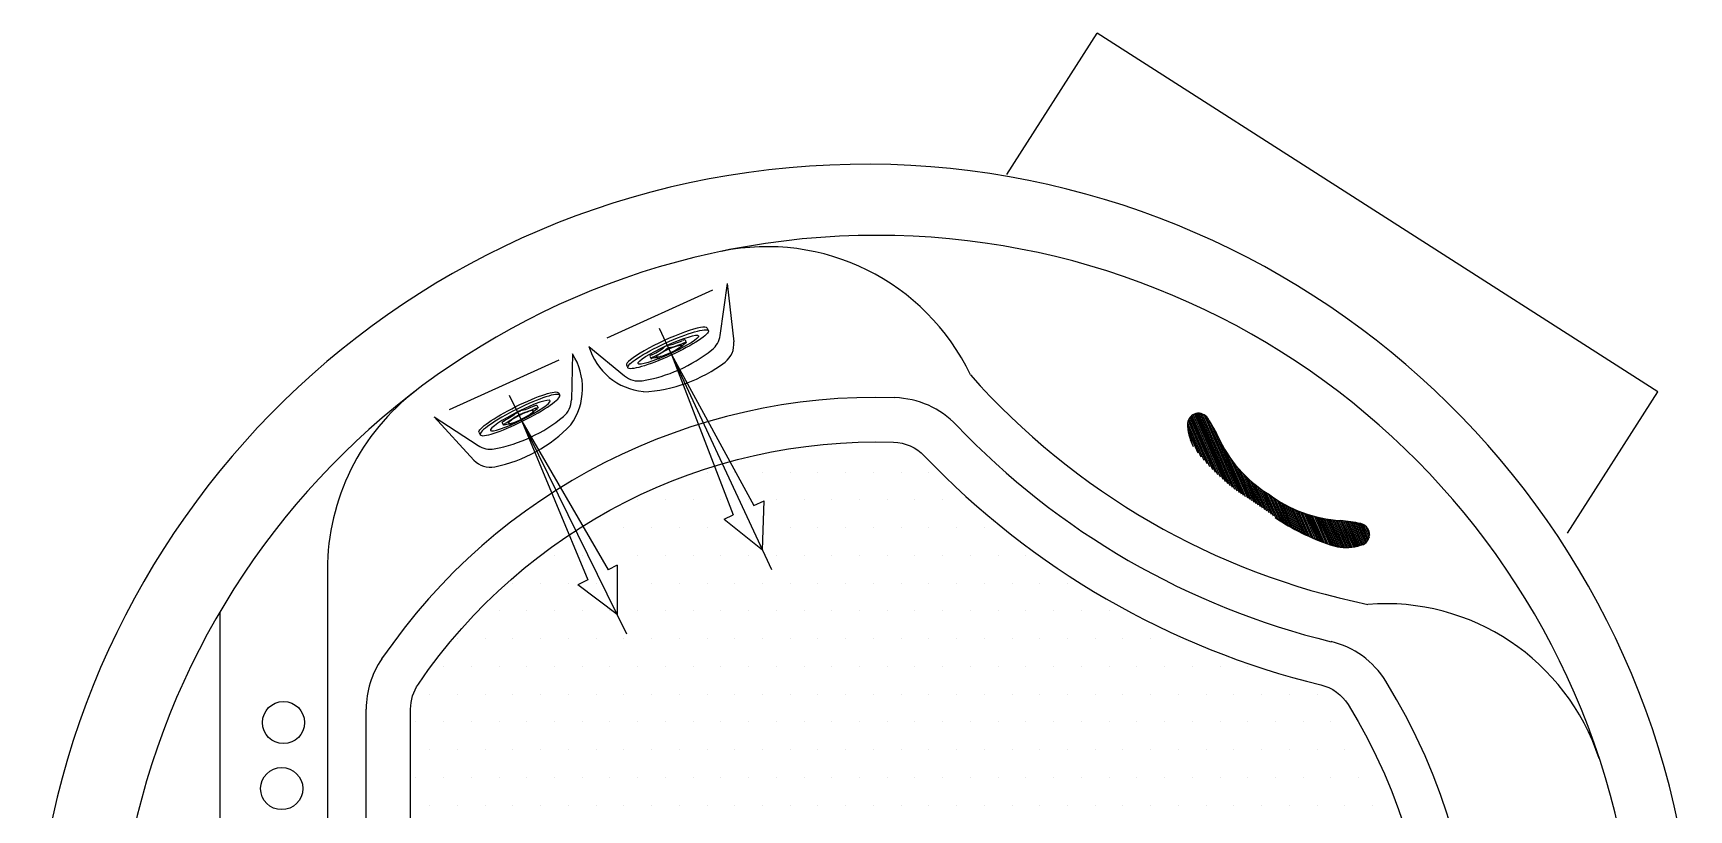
# Model space of a CAD drawing. Header units: millimetres. Extents: x -1265.24 to -1263.72, y 2199.3 to 2201.04.
# Drawn here: x -1265.239 to -1263.746, y 2200.341 to 2201.041 of the extents above; entities that cross this region are included whole.
import ezdxf

# ---------------------------------------------------------------- set-up
doc = ezdxf.new("R2010")
doc.units = ezdxf.units.MM
doc.header["$LTSCALE"] = 10
doc.linetypes.add('HIDDEN', pattern=[0.375, 0.25, -0.125])
doc.layers.add('jacuzzi', color=1, linetype='Continuous')
doc.layers.add('LCOTA02', color=1, linetype='Continuous')

# ---------------------------------------------------------------- blocks, each defined once
blk = doc.blocks.new('*E4')
at = {"layer": 'LCOTA02', "extrusion": (0, 0, -1)}
for centre, start_param, end_param in [((-0.14, 1.57), -1.378279, 0), ((-0.13, -1.4), 3.141593, 4.519872)]:
    blk.add_ellipse(centre, major_axis=(-0.001, 0.268), ratio=0.15, start_param=start_param, end_param=end_param, dxfattribs=at)

msp = doc.modelspace()

# ---------------------------------------------------------------- linework, layer by layer
at = {"layer": 'jacuzzi', "linetype": 'HIDDEN'}
for p, q in [((-1264.3609, 2200.9137), (-1264.2795, 2201.0412)), ((-1263.7739, 2200.7181), (-1264.2795, 2201.0412)), ((-1263.8554, 2200.5906), (-1263.7739, 2200.7181))]:
    msp.add_line(p, q, dxfattribs=at)
at = {"layer": 'jacuzzi'}
for p, q in [((-1264.6261, 2200.8097), (-1264.7215, 2200.7663)), ((-1264.6129, 2200.8157), (-1264.6194, 2200.7689)), ((-1264.6129, 2200.8157), (-1264.607, 2200.763)), ((-1264.5726, 2200.5575), (-1264.674, 2200.775)), ((-1264.6509, 2200.7648), (-1264.6498, 2200.7625)), ((-1264.6309, 2200.7754), (-1264.6299, 2200.7731)), ((-1264.7524, 2200.7523), (-1264.7534, 2200.7107)), ((-1264.7375, 2200.759), (-1264.7056, 2200.7324)), ((-1264.6826, 2200.7502), (-1264.6815, 2200.7477)), ((-1264.663, 2200.7515), (-1264.5889, 2200.6157)), ((-1264.663, 2200.7515), (-1264.6075, 2200.6072)), ((-1264.7648, 2200.7466), (-1264.8635, 2200.7017)), ((-1264.7036, 2200.742), (-1264.7026, 2200.7397)), ((-1264.7035, 2200.4995), (-1264.8093, 2200.7148)), ((-1264.7846, 2200.706), (-1264.7834, 2200.7035)), ((-1264.765, 2200.7172), (-1264.7639, 2200.7149)), ((-1264.877, 2200.6956), (-1264.8412, 2200.6565)), ((-1264.877, 2200.6956), (-1264.8375, 2200.6697)), ((-1264.8159, 2200.6904), (-1264.8148, 2200.6882)), ((-1264.7979, 2200.6915), (-1264.7386, 2200.5486)), ((-1264.7979, 2200.6915), (-1264.7203, 2200.5577)), ((-1264.1979, 2200.6902), (-1264.1832, 2200.6563)), ((-1264.1974, 2200.6922), (-1264.1805, 2200.6534)), ((-1264.1967, 2200.6937), (-1264.178, 2200.6506)), ((-1264.1958, 2200.6949), (-1264.1755, 2200.6481)), ((-1264.1949, 2200.6959), (-1264.1731, 2200.6457)), ((-1264.1939, 2200.6967), (-1264.1708, 2200.6434)), ((-1264.1929, 2200.6974), (-1264.1685, 2200.6413)), ((-1264.1917, 2200.6979), (-1264.1662, 2200.6393)), ((-1264.1905, 2200.6983), (-1264.164, 2200.6373)), ((-1264.1893, 2200.6986), (-1264.1619, 2200.6355)), ((-1264.1879, 2200.6987), (-1264.1597, 2200.6337)), ((-1264.1865, 2200.6985), (-1264.1576, 2200.632)), ((-1264.185, 2200.6982), (-1264.1555, 2200.6304)), ((-1264.1833, 2200.6975), (-1264.1535, 2200.6288)), ((-1264.1814, 2200.6962), (-1264.1515, 2200.6273)), ((-1264.1782, 2200.692), (-1264.1496, 2200.626)), ((-1264.8366, 2200.6815), (-1264.8355, 2200.6793)), ((-1264.1979, 2200.687), (-1264.1859, 2200.6594)), ((-1264.1974, 2200.6827), (-1264.1887, 2200.6629)), ((-1264.1955, 2200.6752), (-1264.1927, 2200.6688)), ((-1264.1728, 2200.6826), (-1264.1477, 2200.6248)), ((-1264.164, 2200.6654), (-1264.1458, 2200.6237)), ((-1264.1598, 2200.659), (-1264.1439, 2200.6225)), ((-1264.6311, 2200.6457), (-1264.6311, 2200.6457)), ((-1264.6061, 2200.6457), (-1264.6061, 2200.6457)), ((-1264.5811, 2200.6457), (-1264.5811, 2200.6457)), ((-1264.5561, 2200.6457), (-1264.5561, 2200.6457)), ((-1264.5311, 2200.6457), (-1264.5311, 2200.6457)), ((-1264.5061, 2200.6457), (-1264.5061, 2200.6457)), ((-1264.4811, 2200.6457), (-1264.4811, 2200.6457)), ((-1264.4561, 2200.6457), (-1264.4561, 2200.6457)), ((-1264.4311, 2200.6457), (-1264.4311, 2200.6457)), ((-1264.1564, 2200.6544), (-1264.142, 2200.6212)), ((-1264.1534, 2200.6506), (-1264.1401, 2200.62)), ((-1264.1507, 2200.6475), (-1264.1382, 2200.6187)), ((-1264.1481, 2200.6447), (-1264.1363, 2200.6175)), ((-1264.1457, 2200.6422), (-1264.1344, 2200.6162)), ((-1264.1434, 2200.64), (-1264.1324, 2200.6148)), ((-1264.1411, 2200.6379), (-1264.1305, 2200.6135)), ((-1264.1389, 2200.636), (-1264.1285, 2200.6121)), ((-1264.1368, 2200.6343), (-1264.1266, 2200.6107)), ((-1264.1347, 2200.6327), (-1264.1246, 2200.6093)), ((-1264.1327, 2200.6311), (-1264.1226, 2200.6078)), ((-1264.1307, 2200.6297), (-1264.1206, 2200.6063)), ((-1264.1288, 2200.6284), (-1264.1186, 2200.6048)), ((-1264.6936, 2200.6207), (-1264.6936, 2200.6207)), ((-1264.6686, 2200.6207), (-1264.6686, 2200.6207)), ((-1264.6436, 2200.6207), (-1264.6436, 2200.6207)), ((-1264.6186, 2200.6207), (-1264.6186, 2200.6207)), ((-1264.5936, 2200.6207), (-1264.5936, 2200.6207)), ((-1264.5889, 2200.6157), (-1264.5796, 2200.6199)), ((-1264.5812, 2200.5756), (-1264.5796, 2200.6199)), ((-1264.5686, 2200.6207), (-1264.5686, 2200.6207)), ((-1264.5436, 2200.6207), (-1264.5436, 2200.6207)), ((-1264.5186, 2200.6207), (-1264.5186, 2200.6207)), ((-1264.4936, 2200.6207), (-1264.4936, 2200.6207)), ((-1264.4686, 2200.6207), (-1264.4686, 2200.6207)), ((-1264.4436, 2200.6207), (-1264.4436, 2200.6207)), ((-1264.4186, 2200.6207), (-1264.4186, 2200.6207)), ((-1264.1269, 2200.6271), (-1264.1165, 2200.6033)), ((-1264.125, 2200.6259), (-1264.1145, 2200.6019)), ((-1264.123, 2200.6244), (-1264.1127, 2200.6007)), ((-1264.121, 2200.623), (-1264.1108, 2200.5995)), ((-1264.1191, 2200.6217), (-1264.109, 2200.5984)), ((-1264.1172, 2200.6204), (-1264.1071, 2200.5973)), ((-1264.1153, 2200.6193), (-1264.1053, 2200.5963)), ((-1264.1135, 2200.6182), (-1264.1035, 2200.5952)), ((-1264.1116, 2200.6171), (-1264.1017, 2200.5943)), ((-1264.1098, 2200.6161), (-1264.0999, 2200.5933)), ((-1264.1081, 2200.6152), (-1264.0982, 2200.5924)), ((-1264.1063, 2200.6143), (-1264.0964, 2200.5915)), ((-1264.1046, 2200.6134), (-1264.0947, 2200.5906)), ((-1264.6157, 2200.6034), (-1264.6075, 2200.6072)), ((-1264.6157, 2200.6034), (-1264.5812, 2200.5756)), ((-1264.1029, 2200.6126), (-1264.0929, 2200.5898)), ((-1264.1012, 2200.6119), (-1264.0912, 2200.589)), ((-1264.0995, 2200.6111), (-1264.0895, 2200.5882)), ((-1264.0978, 2200.6105), (-1264.0878, 2200.5874)), ((-1264.0962, 2200.6098), (-1264.0861, 2200.5866)), ((-1264.0946, 2200.6092), (-1264.0845, 2200.5859)), ((-1264.0929, 2200.6086), (-1264.0828, 2200.5852)), ((-1264.0913, 2200.608), (-1264.0811, 2200.5845)), ((-1264.0898, 2200.6075), (-1264.0795, 2200.5839)), ((-1264.0882, 2200.607), (-1264.0778, 2200.5832)), ((-1264.0866, 2200.6066), (-1264.0762, 2200.5826)), ((-1264.0851, 2200.6061), (-1264.0746, 2200.582)), ((-1264.0835, 2200.6057), (-1264.073, 2200.5814)), ((-1264.082, 2200.6053), (-1264.0713, 2200.5808)), ((-1264.0805, 2200.6049), (-1264.0697, 2200.5803)), ((-1264.0789, 2200.6046), (-1264.0681, 2200.5797)), ((-1264.0774, 2200.6043), (-1264.0666, 2200.5793)), ((-1264.0759, 2200.604), (-1264.065, 2200.5789)), ((-1264.0745, 2200.6037), (-1264.0635, 2200.5785)), ((-1264.073, 2200.6035), (-1264.062, 2200.5782)), ((-1264.0715, 2200.6032), (-1264.0606, 2200.578)), ((-1264.0701, 2200.603), (-1264.0592, 2200.5779)), ((-1264.0686, 2200.6028), (-1264.0577, 2200.5778)), ((-1264.0672, 2200.6026), (-1264.0564, 2200.5777)), ((-1264.0658, 2200.6025), (-1264.055, 2200.5777)), ((-1264.0643, 2200.6023), (-1264.0536, 2200.5777)), ((-1264.0629, 2200.6022), (-1264.0523, 2200.5778)), ((-1264.0615, 2200.6021), (-1264.051, 2200.5779)), ((-1264.0601, 2200.602), (-1264.0497, 2200.578)), ((-1264.0587, 2200.6019), (-1264.0484, 2200.5782)), ((-1264.0573, 2200.6018), (-1264.0471, 2200.5784)), ((-1264.0559, 2200.6017), (-1264.0459, 2200.5787)), ((-1264.0544, 2200.6015), (-1264.0446, 2200.579)), ((-1264.053, 2200.6013), (-1264.0434, 2200.5793)), ((-1264.0515, 2200.6011), (-1264.0422, 2200.5796)), ((-1264.0501, 2200.6009), (-1264.041, 2200.58)), ((-1264.0486, 2200.6007), (-1264.0398, 2200.5804)), ((-1264.0471, 2200.6004), (-1264.0387, 2200.5809)), ((-1264.0456, 2200.6001), (-1264.0376, 2200.5817)), ((-1264.0442, 2200.5998), (-1264.0367, 2200.5826)), ((-1264.0426, 2200.5995), (-1264.0358, 2200.5836)), ((-1264.0411, 2200.5991), (-1264.035, 2200.5849)), ((-1264.0395, 2200.5985), (-1264.0343, 2200.5865)), ((-1264.7061, 2200.5957), (-1264.7061, 2200.5957)), ((-1264.6811, 2200.5957), (-1264.6811, 2200.5957)), ((-1264.6561, 2200.5957), (-1264.6561, 2200.5957)), ((-1264.6311, 2200.5957), (-1264.6311, 2200.5957)), ((-1264.6061, 2200.5957), (-1264.6061, 2200.5957)), ((-1264.5811, 2200.5957), (-1264.5811, 2200.5957)), ((-1264.5561, 2200.5957), (-1264.5561, 2200.5957)), ((-1264.5311, 2200.5957), (-1264.5311, 2200.5957)), ((-1264.5061, 2200.5957), (-1264.5061, 2200.5957)), ((-1264.4811, 2200.5957), (-1264.4811, 2200.5957)), ((-1264.4561, 2200.5957), (-1264.4561, 2200.5957)), ((-1264.4311, 2200.5957), (-1264.4311, 2200.5957)), ((-1264.4061, 2200.5957), (-1264.4061, 2200.5957)), ((-1264.3811, 2200.5957), (-1264.3811, 2200.5957)), ((-1264.0376, 2200.5973), (-1264.0339, 2200.5887)), ((-1264.7686, 2200.5707), (-1264.7686, 2200.5707)), ((-1264.7436, 2200.5707), (-1264.7436, 2200.5707)), ((-1264.6936, 2200.5707), (-1264.6936, 2200.5707)), ((-1264.6686, 2200.5707), (-1264.6686, 2200.5707)), ((-1264.6436, 2200.5707), (-1264.6436, 2200.5707)), ((-1264.6186, 2200.5707), (-1264.6186, 2200.5707)), ((-1264.5936, 2200.5707), (-1264.5936, 2200.5707)), ((-1264.5686, 2200.5707), (-1264.5686, 2200.5707)), ((-1264.5436, 2200.5707), (-1264.5436, 2200.5707)), ((-1264.5186, 2200.5707), (-1264.5186, 2200.5707)), ((-1264.4936, 2200.5707), (-1264.4936, 2200.5707)), ((-1264.4686, 2200.5707), (-1264.4686, 2200.5707)), ((-1264.4436, 2200.5707), (-1264.4436, 2200.5707)), ((-1264.4186, 2200.5707), (-1264.4186, 2200.5707)), ((-1264.3936, 2200.5707), (-1264.3936, 2200.5707)), ((-1264.3686, 2200.5707), (-1264.3686, 2200.5707)), ((-1264.3436, 2200.5707), (-1264.3436, 2200.5707)), ((-1264.9733, 2200.5577), (-1264.9733, 2200.173)), ((-1264.7122, 2200.5618), (-1264.7203, 2200.5577)), ((-1264.7122, 2200.5618), (-1264.7122, 2200.5174)), ((-1264.8061, 2200.5457), (-1264.8061, 2200.5457)), ((-1264.7811, 2200.5457), (-1264.7811, 2200.5457)), ((-1264.7561, 2200.5457), (-1264.7561, 2200.5457)), ((-1264.7386, 2200.5486), (-1264.7477, 2200.5441)), ((-1264.7122, 2200.5174), (-1264.7477, 2200.5441)), ((-1264.7311, 2200.5457), (-1264.7311, 2200.5457)), ((-1264.6811, 2200.5457), (-1264.6811, 2200.5457)), ((-1264.6561, 2200.5457), (-1264.6561, 2200.5457)), ((-1264.6311, 2200.5457), (-1264.6311, 2200.5457)), ((-1264.6061, 2200.5457), (-1264.6061, 2200.5457)), ((-1264.5811, 2200.5457), (-1264.5811, 2200.5457)), ((-1264.5561, 2200.5457), (-1264.5561, 2200.5457)), ((-1264.5311, 2200.5457), (-1264.5311, 2200.5457)), ((-1264.5061, 2200.5457), (-1264.5061, 2200.5457)), ((-1264.4811, 2200.5457), (-1264.4811, 2200.5457)), ((-1264.4561, 2200.5457), (-1264.4561, 2200.5457)), ((-1264.4311, 2200.5457), (-1264.4311, 2200.5457)), ((-1264.4061, 2200.5457), (-1264.4061, 2200.5457)), ((-1264.3811, 2200.5457), (-1264.3811, 2200.5457)), ((-1264.3561, 2200.5457), (-1264.3561, 2200.5457)), ((-1264.3311, 2200.5457), (-1264.3311, 2200.5457)), ((-1264.3061, 2200.5457), (-1264.3061, 2200.5457)), ((-1265.0703, 2200.5196), (-1265.0703, 2200.293)), ((-1264.8186, 2200.5207), (-1264.8186, 2200.5207)), ((-1264.7936, 2200.5207), (-1264.7936, 2200.5207)), ((-1264.7686, 2200.5207), (-1264.7686, 2200.5207)), ((-1264.7436, 2200.5207), (-1264.7436, 2200.5207)), ((-1264.7186, 2200.5207), (-1264.7186, 2200.5207)), ((-1264.6936, 2200.5207), (-1264.6936, 2200.5207)), ((-1264.6686, 2200.5207), (-1264.6686, 2200.5207)), ((-1264.6436, 2200.5207), (-1264.6436, 2200.5207)), ((-1264.6186, 2200.5207), (-1264.6186, 2200.5207)), ((-1264.5936, 2200.5207), (-1264.5936, 2200.5207)), ((-1264.5686, 2200.5207), (-1264.5686, 2200.5207)), ((-1264.5436, 2200.5207), (-1264.5436, 2200.5207)), ((-1264.5186, 2200.5207), (-1264.5186, 2200.5207)), ((-1264.4936, 2200.5207), (-1264.4936, 2200.5207)), ((-1264.4686, 2200.5207), (-1264.4686, 2200.5207)), ((-1264.4436, 2200.5207), (-1264.4436, 2200.5207)), ((-1264.4186, 2200.5207), (-1264.4186, 2200.5207)), ((-1264.3936, 2200.5207), (-1264.3936, 2200.5207)), ((-1264.3686, 2200.5207), (-1264.3686, 2200.5207)), ((-1264.3436, 2200.5207), (-1264.3436, 2200.5207)), ((-1264.3186, 2200.5207), (-1264.3186, 2200.5207)), ((-1264.2936, 2200.5207), (-1264.2936, 2200.5207)), ((-1264.2686, 2200.5207), (-1264.2686, 2200.5207)), ((-1264.8561, 2200.4957), (-1264.8561, 2200.4957)), ((-1264.8311, 2200.4957), (-1264.8311, 2200.4957)), ((-1264.8061, 2200.4957), (-1264.8061, 2200.4957)), ((-1264.7811, 2200.4957), (-1264.7811, 2200.4957)), ((-1264.7561, 2200.4957), (-1264.7561, 2200.4957)), ((-1264.7311, 2200.4957), (-1264.7311, 2200.4957)), ((-1264.7061, 2200.4957), (-1264.7061, 2200.4957)), ((-1264.6811, 2200.4957), (-1264.6811, 2200.4957)), ((-1264.6561, 2200.4957), (-1264.6561, 2200.4957)), ((-1264.6311, 2200.4957), (-1264.6311, 2200.4957)), ((-1264.6061, 2200.4957), (-1264.6061, 2200.4957)), ((-1264.5811, 2200.4957), (-1264.5811, 2200.4957)), ((-1264.5561, 2200.4957), (-1264.5561, 2200.4957)), ((-1264.5311, 2200.4957), (-1264.5311, 2200.4957)), ((-1264.5061, 2200.4957), (-1264.5061, 2200.4957)), ((-1264.4811, 2200.4957), (-1264.4811, 2200.4957)), ((-1264.4561, 2200.4957), (-1264.4561, 2200.4957)), ((-1264.4311, 2200.4957), (-1264.4311, 2200.4957)), ((-1264.4061, 2200.4957), (-1264.4061, 2200.4957)), ((-1264.3811, 2200.4957), (-1264.3811, 2200.4957)), ((-1264.3561, 2200.4957), (-1264.3561, 2200.4957)), ((-1264.3311, 2200.4957), (-1264.3311, 2200.4957)), ((-1264.3061, 2200.4957), (-1264.3061, 2200.4957)), ((-1264.2811, 2200.4957), (-1264.2811, 2200.4957)), ((-1264.2561, 2200.4957), (-1264.2561, 2200.4957)), ((-1264.2311, 2200.4957), (-1264.2311, 2200.4957)), ((-1264.2061, 2200.4957), (-1264.2061, 2200.4957)), ((-1264.8686, 2200.4707), (-1264.8686, 2200.4707)), ((-1264.8436, 2200.4707), (-1264.8436, 2200.4707)), ((-1264.8186, 2200.4707), (-1264.8186, 2200.4707)), ((-1264.7936, 2200.4707), (-1264.7936, 2200.4707)), ((-1264.7686, 2200.4707), (-1264.7686, 2200.4707)), ((-1264.7436, 2200.4707), (-1264.7436, 2200.4707)), ((-1264.7186, 2200.4707), (-1264.7186, 2200.4707)), ((-1264.6936, 2200.4707), (-1264.6936, 2200.4707)), ((-1264.6686, 2200.4707), (-1264.6686, 2200.4707)), ((-1264.6436, 2200.4707), (-1264.6436, 2200.4707)), ((-1264.6186, 2200.4707), (-1264.6186, 2200.4707)), ((-1264.5936, 2200.4707), (-1264.5936, 2200.4707)), ((-1264.5686, 2200.4707), (-1264.5686, 2200.4707)), ((-1264.5436, 2200.4707), (-1264.5436, 2200.4707)), ((-1264.5186, 2200.4707), (-1264.5186, 2200.4707)), ((-1264.4936, 2200.4707), (-1264.4936, 2200.4707)), ((-1264.4686, 2200.4707), (-1264.4686, 2200.4707)), ((-1264.4436, 2200.4707), (-1264.4436, 2200.4707)), ((-1264.4186, 2200.4707), (-1264.4186, 2200.4707)), ((-1264.3936, 2200.4707), (-1264.3936, 2200.4707)), ((-1264.3686, 2200.4707), (-1264.3686, 2200.4707)), ((-1264.3436, 2200.4707), (-1264.3436, 2200.4707)), ((-1264.3186, 2200.4707), (-1264.3186, 2200.4707)), ((-1264.2936, 2200.4707), (-1264.2936, 2200.4707)), ((-1264.2686, 2200.4707), (-1264.2686, 2200.4707)), ((-1264.2436, 2200.4707), (-1264.2436, 2200.4707)), ((-1264.2186, 2200.4707), (-1264.2186, 2200.4707)), ((-1264.1936, 2200.4707), (-1264.1936, 2200.4707)), ((-1264.1686, 2200.4707), (-1264.1686, 2200.4707)), ((-1264.1436, 2200.4707), (-1264.1436, 2200.4707)), ((-1264.8811, 2200.4457), (-1264.8811, 2200.4457)), ((-1264.8561, 2200.4457), (-1264.8561, 2200.4457)), ((-1264.8311, 2200.4457), (-1264.8311, 2200.4457)), ((-1264.8061, 2200.4457), (-1264.8061, 2200.4457)), ((-1264.7811, 2200.4457), (-1264.7811, 2200.4457)), ((-1264.7561, 2200.4457), (-1264.7561, 2200.4457)), ((-1264.7311, 2200.4457), (-1264.7311, 2200.4457)), ((-1264.7061, 2200.4457), (-1264.7061, 2200.4457)), ((-1264.6811, 2200.4457), (-1264.6811, 2200.4457)), ((-1264.6561, 2200.4457), (-1264.6561, 2200.4457)), ((-1264.6311, 2200.4457), (-1264.6311, 2200.4457)), ((-1264.6061, 2200.4457), (-1264.6061, 2200.4457)), ((-1264.5811, 2200.4457), (-1264.5811, 2200.4457)), ((-1264.5561, 2200.4457), (-1264.5561, 2200.4457)), ((-1264.5311, 2200.4457), (-1264.5311, 2200.4457)), ((-1264.5061, 2200.4457), (-1264.5061, 2200.4457)), ((-1264.4811, 2200.4457), (-1264.4811, 2200.4457)), ((-1264.4561, 2200.4457), (-1264.4561, 2200.4457)), ((-1264.4311, 2200.4457), (-1264.4311, 2200.4457)), ((-1264.4061, 2200.4457), (-1264.4061, 2200.4457)), ((-1264.3811, 2200.4457), (-1264.3811, 2200.4457)), ((-1264.3561, 2200.4457), (-1264.3561, 2200.4457)), ((-1264.3311, 2200.4457), (-1264.3311, 2200.4457)), ((-1264.3061, 2200.4457), (-1264.3061, 2200.4457)), ((-1264.2811, 2200.4457), (-1264.2811, 2200.4457)), ((-1264.2561, 2200.4457), (-1264.2561, 2200.4457)), ((-1264.2311, 2200.4457), (-1264.2311, 2200.4457)), ((-1264.2061, 2200.4457), (-1264.2061, 2200.4457)), ((-1264.1811, 2200.4457), (-1264.1811, 2200.4457)), ((-1264.1561, 2200.4457), (-1264.1561, 2200.4457)), ((-1264.1311, 2200.4457), (-1264.1311, 2200.4457)), ((-1264.1061, 2200.4457), (-1264.1061, 2200.4457)), ((-1264.0811, 2200.4457), (-1264.0811, 2200.4457)), ((-1264.9383, 2200.173), (-1264.9383, 2200.4322)), ((-1264.8936, 2200.4207), (-1264.8936, 2200.4207)), ((-1264.8686, 2200.4207), (-1264.8686, 2200.4207)), ((-1264.8436, 2200.4207), (-1264.8436, 2200.4207)), ((-1264.8186, 2200.4207), (-1264.8186, 2200.4207)), ((-1264.7936, 2200.4207), (-1264.7936, 2200.4207)), ((-1264.7686, 2200.4207), (-1264.7686, 2200.4207)), ((-1264.7436, 2200.4207), (-1264.7436, 2200.4207)), ((-1264.7186, 2200.4207), (-1264.7186, 2200.4207)), ((-1264.6936, 2200.4207), (-1264.6936, 2200.4207)), ((-1264.6686, 2200.4207), (-1264.6686, 2200.4207)), ((-1264.6436, 2200.4207), (-1264.6436, 2200.4207)), ((-1264.6186, 2200.4207), (-1264.6186, 2200.4207)), ((-1264.5936, 2200.4207), (-1264.5936, 2200.4207)), ((-1264.5686, 2200.4207), (-1264.5686, 2200.4207)), ((-1264.5436, 2200.4207), (-1264.5436, 2200.4207)), ((-1264.5186, 2200.4207), (-1264.5186, 2200.4207)), ((-1264.4936, 2200.4207), (-1264.4936, 2200.4207)), ((-1264.4686, 2200.4207), (-1264.4686, 2200.4207)), ((-1264.4436, 2200.4207), (-1264.4436, 2200.4207)), ((-1264.4186, 2200.4207), (-1264.4186, 2200.4207)), ((-1264.3936, 2200.4207), (-1264.3936, 2200.4207)), ((-1264.3686, 2200.4207), (-1264.3686, 2200.4207)), ((-1264.3436, 2200.4207), (-1264.3436, 2200.4207)), ((-1264.3186, 2200.4207), (-1264.3186, 2200.4207)), ((-1264.2936, 2200.4207), (-1264.2936, 2200.4207)), ((-1264.2686, 2200.4207), (-1264.2686, 2200.4207)), ((-1264.2436, 2200.4207), (-1264.2436, 2200.4207)), ((-1264.2186, 2200.4207), (-1264.2186, 2200.4207)), ((-1264.1936, 2200.4207), (-1264.1936, 2200.4207)), ((-1264.1686, 2200.4207), (-1264.1686, 2200.4207)), ((-1264.1436, 2200.4207), (-1264.1436, 2200.4207)), ((-1264.1186, 2200.4207), (-1264.1186, 2200.4207)), ((-1264.0936, 2200.4207), (-1264.0936, 2200.4207)), ((-1264.0686, 2200.4207), (-1264.0686, 2200.4207)), ((-1264.8811, 2200.3957), (-1264.8811, 2200.3957)), ((-1264.8561, 2200.3957), (-1264.8561, 2200.3957)), ((-1264.8311, 2200.3957), (-1264.8311, 2200.3957)), ((-1264.8061, 2200.3957), (-1264.8061, 2200.3957)), ((-1264.7811, 2200.3957), (-1264.7811, 2200.3957)), ((-1264.7561, 2200.3957), (-1264.7561, 2200.3957)), ((-1264.7311, 2200.3957), (-1264.7311, 2200.3957)), ((-1264.7061, 2200.3957), (-1264.7061, 2200.3957)), ((-1264.6811, 2200.3957), (-1264.6811, 2200.3957)), ((-1264.6561, 2200.3957), (-1264.6561, 2200.3957)), ((-1264.6311, 2200.3957), (-1264.6311, 2200.3957)), ((-1264.6061, 2200.3957), (-1264.6061, 2200.3957)), ((-1264.5811, 2200.3957), (-1264.5811, 2200.3957)), ((-1264.5561, 2200.3957), (-1264.5561, 2200.3957)), ((-1264.5311, 2200.3957), (-1264.5311, 2200.3957)), ((-1264.5061, 2200.3957), (-1264.5061, 2200.3957)), ((-1264.4811, 2200.3957), (-1264.4811, 2200.3957)), ((-1264.4561, 2200.3957), (-1264.4561, 2200.3957)), ((-1264.4311, 2200.3957), (-1264.4311, 2200.3957)), ((-1264.4061, 2200.3957), (-1264.4061, 2200.3957)), ((-1264.3811, 2200.3957), (-1264.3811, 2200.3957)), ((-1264.3561, 2200.3957), (-1264.3561, 2200.3957)), ((-1264.3311, 2200.3957), (-1264.3311, 2200.3957)), ((-1264.3061, 2200.3957), (-1264.3061, 2200.3957)), ((-1264.2811, 2200.3957), (-1264.2811, 2200.3957)), ((-1264.2561, 2200.3957), (-1264.2561, 2200.3957)), ((-1264.2311, 2200.3957), (-1264.2311, 2200.3957)), ((-1264.2061, 2200.3957), (-1264.2061, 2200.3957)), ((-1264.1811, 2200.3957), (-1264.1811, 2200.3957)), ((-1264.1561, 2200.3957), (-1264.1561, 2200.3957)), ((-1264.1311, 2200.3957), (-1264.1311, 2200.3957)), ((-1264.1061, 2200.3957), (-1264.1061, 2200.3957)), ((-1264.0811, 2200.3957), (-1264.0811, 2200.3957)), ((-1264.0561, 2200.3957), (-1264.0561, 2200.3957)), ((-1264.8936, 2200.3707), (-1264.8936, 2200.3707)), ((-1264.8686, 2200.3707), (-1264.8686, 2200.3707)), ((-1264.8436, 2200.3707), (-1264.8436, 2200.3707)), ((-1264.8186, 2200.3707), (-1264.8186, 2200.3707)), ((-1264.7936, 2200.3707), (-1264.7936, 2200.3707)), ((-1264.7686, 2200.3707), (-1264.7686, 2200.3707)), ((-1264.7436, 2200.3707), (-1264.7436, 2200.3707)), ((-1264.7186, 2200.3707), (-1264.7186, 2200.3707)), ((-1264.6936, 2200.3707), (-1264.6936, 2200.3707)), ((-1264.6686, 2200.3707), (-1264.6686, 2200.3707)), ((-1264.6436, 2200.3707), (-1264.6436, 2200.3707)), ((-1264.6186, 2200.3707), (-1264.6186, 2200.3707)), ((-1264.5936, 2200.3707), (-1264.5936, 2200.3707)), ((-1264.5686, 2200.3707), (-1264.5686, 2200.3707)), ((-1264.5436, 2200.3707), (-1264.5436, 2200.3707)), ((-1264.5186, 2200.3707), (-1264.5186, 2200.3707)), ((-1264.4936, 2200.3707), (-1264.4936, 2200.3707)), ((-1264.4686, 2200.3707), (-1264.4686, 2200.3707)), ((-1264.4436, 2200.3707), (-1264.4436, 2200.3707)), ((-1264.4186, 2200.3707), (-1264.4186, 2200.3707)), ((-1264.3936, 2200.3707), (-1264.3936, 2200.3707)), ((-1264.3686, 2200.3707), (-1264.3686, 2200.3707)), ((-1264.3436, 2200.3707), (-1264.3436, 2200.3707)), ((-1264.3186, 2200.3707), (-1264.3186, 2200.3707)), ((-1264.2936, 2200.3707), (-1264.2936, 2200.3707)), ((-1264.2686, 2200.3707), (-1264.2686, 2200.3707)), ((-1264.2436, 2200.3707), (-1264.2436, 2200.3707)), ((-1264.2186, 2200.3707), (-1264.2186, 2200.3707)), ((-1264.1936, 2200.3707), (-1264.1936, 2200.3707)), ((-1264.1686, 2200.3707), (-1264.1686, 2200.3707)), ((-1264.1436, 2200.3707), (-1264.1436, 2200.3707)), ((-1264.1186, 2200.3707), (-1264.1186, 2200.3707)), ((-1264.0936, 2200.3707), (-1264.0936, 2200.3707)), ((-1264.0686, 2200.3707), (-1264.0686, 2200.3707)), ((-1264.0436, 2200.3707), (-1264.0436, 2200.3707)), ((-1264.8811, 2200.3457), (-1264.8811, 2200.3457)), ((-1264.8561, 2200.3457), (-1264.8561, 2200.3457)), ((-1264.8311, 2200.3457), (-1264.8311, 2200.3457)), ((-1264.8061, 2200.3457), (-1264.8061, 2200.3457)), ((-1264.7811, 2200.3457), (-1264.7811, 2200.3457)), ((-1264.7561, 2200.3457), (-1264.7561, 2200.3457)), ((-1264.7311, 2200.3457), (-1264.7311, 2200.3457)), ((-1264.7061, 2200.3457), (-1264.7061, 2200.3457)), ((-1264.6811, 2200.3457), (-1264.6811, 2200.3457)), ((-1264.6561, 2200.3457), (-1264.6561, 2200.3457)), ((-1264.6311, 2200.3457), (-1264.6311, 2200.3457)), ((-1264.6061, 2200.3457), (-1264.6061, 2200.3457)), ((-1264.5811, 2200.3457), (-1264.5811, 2200.3457)), ((-1264.5561, 2200.3457), (-1264.5561, 2200.3457)), ((-1264.5311, 2200.3457), (-1264.5311, 2200.3457)), ((-1264.5061, 2200.3457), (-1264.5061, 2200.3457)), ((-1264.4811, 2200.3457), (-1264.4811, 2200.3457)), ((-1264.4561, 2200.3457), (-1264.4561, 2200.3457)), ((-1264.4311, 2200.3457), (-1264.4311, 2200.3457)), ((-1264.4061, 2200.3457), (-1264.4061, 2200.3457)), ((-1264.3811, 2200.3457), (-1264.3811, 2200.3457)), ((-1264.3561, 2200.3457), (-1264.3561, 2200.3457)), ((-1264.3311, 2200.3457), (-1264.3311, 2200.3457)), ((-1264.3061, 2200.3457), (-1264.3061, 2200.3457)), ((-1264.2811, 2200.3457), (-1264.2811, 2200.3457)), ((-1264.2561, 2200.3457), (-1264.2561, 2200.3457)), ((-1264.2311, 2200.3457), (-1264.2311, 2200.3457)), ((-1264.2061, 2200.3457), (-1264.2061, 2200.3457)), ((-1264.1811, 2200.3457), (-1264.1811, 2200.3457)), ((-1264.1561, 2200.3457), (-1264.1561, 2200.3457)), ((-1264.1311, 2200.3457), (-1264.1311, 2200.3457)), ((-1264.1061, 2200.3457), (-1264.1061, 2200.3457)), ((-1264.0811, 2200.3457), (-1264.0811, 2200.3457)), ((-1264.0561, 2200.3457), (-1264.0561, 2200.3457)), ((-1264.0311, 2200.3457), (-1264.0311, 2200.3457))]:
    msp.add_line(p, q, dxfattribs=at)
at = {"layer": 'jacuzzi', "color": 3}
msp.add_lwpolyline([(-1263.7459, 2200.273, 14.926484), (-1263.746, 2200.073)], format="xyb", dxfattribs=at)
at = {"layer": 'jacuzzi'}
msp.add_lwpolyline([(-1264.0532, 2200.4362, -0.28453), (-1264.0532, 2199.9098, -0.197033), (-1264.0778, 2199.892, 0.143664), (-1264.4352, 2199.6856, -0.197033), (-1264.4629, 2199.6733, -0.256147), (-1264.8913, 2199.8913, -0.150773), (-1264.8983, 2199.9138), (-1264.8983, 2200.0868, -0.364604), (-1264.8734, 2200.1164, 0.841008), (-1264.8734, 2200.2296, -0.364604), (-1264.8983, 2200.2592), (-1264.8983, 2200.4322, -0.150773), (-1264.8913, 2200.4547, -0.256147), (-1264.4629, 2200.6727, -0.197033), (-1264.4352, 2200.6604, 0.143664), (-1264.0778, 2200.454, -0.197033)], format="xyb", close=True, dxfattribs=at)
for centre in [(-1265.0129, 2200.42), (-1265.0145, 2200.3605)]:
    msp.add_circle(centre, 0.019, dxfattribs=at)
for centre, radius, start, end in [((-1264.4783, 2200.173), 0.686, 8.3823, 180), ((-1264.5768, 2200.6458), 0.203, 25.5535, 101.7683), ((-1264.6392, 2200.7716), 0.0201, 308.6952, 352.1567), ((-1264.627, 2200.7608), 0.0201, 307.4016, 6.3882), ((-1264.8003, 2200.7214), 0.057, 324.5674, 32.717), ((-1264.6828, 2200.7749), 0.057, 196.1907, 264.3403), ((-1264.711, 2200.8612), 0.1349, 279.1618, 308.6952), ((-1264.6941, 2200.8485), 0.1305, 272.4737, 307.4016), ((-1263.9048, 2201.1663), 0.653, 221.5267, 258.4733), ((-1264.7703, 2200.5577), 0.203, 127.1968, 180), ((-1264.6927, 2200.7479), 0.0201, 230.2944, 279.1618), ((-1264.4783, 2200.173), 0.54, 88.2347, 145.7037), ((-1264.7734, 2200.7112), 0.0201, 309.7459, 358.6133), ((-1264.4641, 2200.6328), 0.08, 43.6492, 88.2347), ((-1264.8468, 2200.7995), 0.1349, 280.2125, 309.7459), ((-1264.8484, 2200.7783), 0.1305, 281.5061, 316.434), ((-1263.9048, 2201.1663), 0.693, 223.6492, 256.3508), ((-1264.188, 2200.6887), 0.01, 33.0854, 174.1304), ((-1264.1524, 2200.6901), 0.0456, 180.5078, 207.3743), ((-1264.2772, 2200.6283), 0.1177, 25.0195, 34.013), ((-1264.063, 2200.7261), 0.1178, 204.0549, 238.2321), ((-1264.8265, 2200.6864), 0.0201, 236.751, 280.2125), ((-1264.8264, 2200.6701), 0.0201, 222.5195, 281.5061), ((-1264.0536, 2200.7197), 0.1178, 232.7258, 266.903), ((-1264.0041, 2200.774), 0.2045, 235.876, 251.3811), ((-1264.0683, 2200.4846), 0.1177, 76.945, 85.9385), ((-1264.0439, 2200.5895), 0.01, 296.8276, 77.8726), ((-1264.0545, 2200.6222), 0.0446, 250.5417, 262.4442), ((-1264.0553, 2200.6233), 0.0456, 263.5837, 290.4502), ((-1264.0196, 2200.3241), 0.203, 18.2317, 94.4465), ((-1264.0872, 2200.4152), 0.08, 31.7653, 76.3508), ((-1264.8583, 2200.4322), 0.08, 145.7037, 180), ((-1264.4783, 2200.173), 0.54, 328.2347, 31.7653)]:
    msp.add_arc(centre, radius, start, end, dxfattribs=at)
for centre, major_axis, ratio, start_param, end_param in [((-1264.6673, 2200.7587), (0.0363, 0.0167), 0.15, 0, 3.141593), ((-1264.6662, 2200.7564), (0.0363, 0.0167), 0.15, 4.712389, 10.995574), ((-1264.666, 2200.756), (0.0273, 0.0125), 0.133333, 4.712389, 10.995574), ((-1264.6509, 2200.7683), (0.0173, 0.0079), 0.15, 3.648269, 4.519872), ((-1264.6522, 2200.7614), (0.00243, 0.00112), 0.15, -0.74996, 1.378279), ((-1264.6792, 2200.7491), (0.00243, 0.00112), 0.15, 1.763314, 3.891553), ((-1264.6853, 2200.7525), (0.0173, 0.0079), 0.15, -1.378279, -0.506677), ((-1264.6926, 2200.7404), (0.0173, 0.0079), 0.15, -0.121642, 0.74996), ((-1264.6843, 2200.7502), (0.0173, 0.0079), 0.15, -1.378279, -0.506677), ((-1264.6654, 2200.7546), (0.0114, 0.0052), 0.15, -1.570796, 4.712389), ((-1264.6729, 2200.749), (0.00243, 0.00112), 0.15, 3.019951, 5.14819), ((-1264.6634, 2200.7502), (0.0173, 0.0079), 0.15, 1.134995, 2.006598), ((-1264.6674, 2200.759), (0.00243, 0.00112), 0.15, 0.506677, 2.634916), ((-1264.6664, 2200.7567), (0.00243, 0.00112), 0.15, 0.506677, 2.634916), ((-1264.6498, 2200.7661), (0.0173, 0.0079), 0.15, 3.648269, 4.519872), ((-1264.6563, 2200.7567), (0.00243, 0.00112), 0.15, 4.276588, 6.404827), ((-1264.6369, 2200.766), (0.0173, 0.0079), 0.15, 2.391632, 3.263235)]:
    msp.add_ellipse(centre, major_axis=major_axis, ratio=ratio, start_param=start_param, end_param=end_param, dxfattribs=at)
at = {"layer": 'jacuzzi', "extrusion": (0, 0, -1)}
for centre, major_axis, ratio, start_param, end_param in [((-1264.8008, 2200.6993), (0.0358, 0.0178), 0.15, 3.141593, 6.283185), ((-1264.7997, 2200.6971), (0.0358, 0.0178), 0.15, 3.141593, 9.424778), ((-1264.7995, 2200.6966), (0.0269, 0.0134), 0.133333, 3.141593, 9.424778), ((-1264.7847, 2200.7095), (0.017, 0.0085), 0.15, 1.763314, 2.634916), ((-1264.7836, 2200.7073), (0.017, 0.0085), 0.15, 1.763314, 2.634916), ((-1264.7707, 2200.7076), (0.017, 0.0085), 0.15, 3.019951, 3.891553), ((-1264.787, 2200.7048), (0.0024, 0.00119), 0.15, -1.378279, 0), ((-1264.7859, 2200.7025), (0.0024, 0.00119), 0.15, -1.378279, 0.74996), ((-1264.8135, 2200.6916), (0.0024, 0.00119), 0.15, 3.141593, 4.519872), ((-1264.8124, 2200.6893), (0.0024, 0.00119), 0.15, 2.391632, 4.519872), ((-1264.8186, 2200.6926), (0.017, 0.0085), 0.15, 0.506677, 1.378279), ((-1264.8256, 2200.6803), (0.017, 0.0085), 0.15, -0.74996, 0.121642), ((-1264.8175, 2200.6904), (0.017, 0.0085), 0.15, 0.506677, 1.378279), ((-1264.7988, 2200.6953), (0.0112, 0.0056), 0.15, 3.141593, 9.424778), ((-1264.8061, 2200.6895), (0.0024, 0.00119), 0.15, 1.134995, 3.263235), ((-1264.7966, 2200.691), (0.017, 0.0085), 0.15, 4.276588, 5.14819), ((-1264.801, 2200.6996), (0.0024, 0.00119), 0.15, 3.648269, 5.776509), ((-1264.7998, 2200.6974), (0.0024, 0.00119), 0.15, 3.648269, 5.776509), ((-1264.7898, 2200.6977), (0.0024, 0.00119), 0.15, -0.121642, 2.006598)]:
    msp.add_ellipse(centre, major_axis=major_axis, ratio=ratio, start_param=start_param, end_param=end_param, dxfattribs=at)

# ---------------------------------------------------------------- block references
at = {"layer": 'jacuzzi', "xscale": -0.01000000000024375, "yscale": 0.01000000000044565, "zscale": 0.01000000000000122, "rotation": 114.9747146353622}
msp.add_blockref('*E4', (-1264.6654, 2200.7566), dxfattribs=at)

doc.saveas('drawing.dxf')
